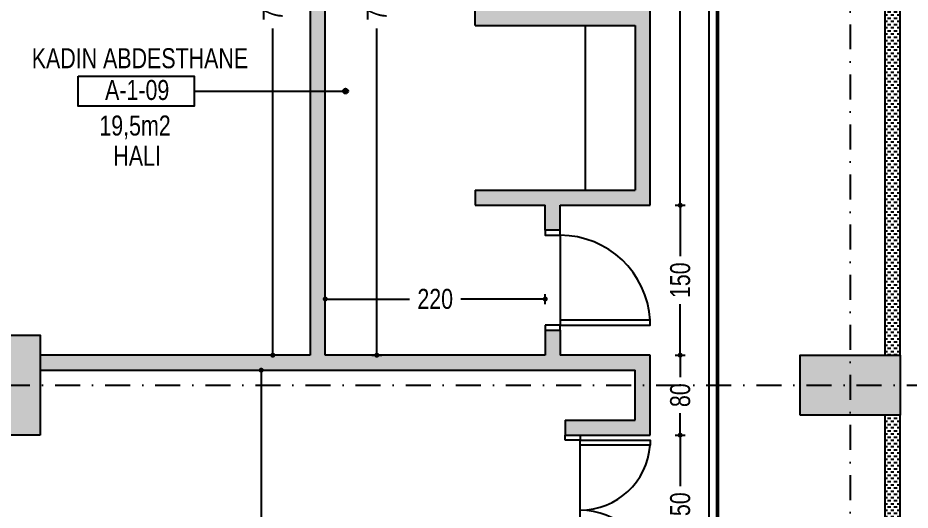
# Model space of a CAD drawing. Header units: centimetres. Extents: x 26569 to 160723, y -3143 to 14565.
# Drawn here: x 79298 to 80191, y 5714 to 6206 of the extents above; entities that cross this region are included whole.
import ezdxf
from ezdxf.enums import TextEntityAlignment as Align

# ---------------------------------------------------------------- set-up
doc = ezdxf.new("R2010")
doc.units = ezdxf.units.CM
doc.header["$LTSCALE"] = 100
doc.linetypes.add('DASHDOT2', pattern=[0.5, 0.25, -0.125, 0, -0.125])
for name, color, linetype in [('A-ANNO-DIMS', 187, 'Continuous'), ('A-ANNO-GRID', 155, 'DASHDOT2'), ('A-ANNO-IDEN', 50, 'Continuous'), ('A-DOOR', 193, 'Continuous'), ('A-ELEV-01', 255, 'Continuous'), ('A-FLOR-FIXT', 146, 'Continuous'), ('A-WALL', 134, 'Continuous'), ('A-WALL-HTCH', 8, 'Continuous'), ('S-CONC', 5, 'Continuous'), ('S-HTCH', 8, 'Continuous')]:
    doc.layers.add(name, color=color, linetype=linetype)
doc.layers.add('GEB-BEZUG', color=2, linetype='Continuous', lineweight=50, true_color=0xffff00)
doc.styles.add('Fields_100', font='act_simplex.shx', dxfattribs={"width": 0.8, "height": 20})
doc.dimstyles.new('FIELDS_100', dxfattribs={"dimscale": 0, "dimtxt": 20, "dimasz": 5, "dimexe": 5, "dimexo": 5, "dimgap": 5, "dimtad": 0, "dimdec": 0, "dimzin": 0, "dimdsep": 46, "dimtxsty": 'Fields_100', "dimblk": 'DOT', "dimcen": 0.09, "dimclrt": 50, "dimadec": 0, "dimazin": 0, "dimtfac": 1, "dimtdec": 0, "dimtix": 1, "dimtofl": 0, "dimtmove": 1, "dimatfit": 3, "dimfxl": 5, "dimfxlon": 1, "dimtolj": 1, "dimtzin": 0, "dimarcsym": 0})
pattern_1 = [(0, (74805.6698, 54361.057), (3.175, 3.175), [3.175, -3.175])]
pattern_2 = [(0, (45541.4728, 54361.0323), (3.175, 3.175), [3.175, -3.175])]

# ---------------------------------------------------------------- blocks, each defined once
blk = doc.blocks.new('KAPI_100')
at = {"layer": 'A-DOOR'}
blk.add_line((5, 15), (95, 15), dxfattribs=at)
blk.add_lwpolyline([(95, 15), (95, 105), (90, 105), (90, 15)], dxfattribs=at)
for points in [[(0, 0), (5, 0), (5, 15), (0, 15)], [(95, 0), (100, 0), (100, 15), (95, 15)]]:
    blk.add_lwpolyline(points, close=True, dxfattribs=at)
blk.add_arc((95, 15), 90, 93.18474, 180, dxfattribs=at)
blk = doc.blocks.new('KAPI 150')
at = {"layer": 'A-DOOR'}
blk.add_line((145, 15), (5, 15), dxfattribs=at)
for points in [[(5, 15), (5, 85), (10, 85), (10, 15)], [(145, 15), (145, 85), (140, 85), (140, 15)]]:
    blk.add_lwpolyline(points, dxfattribs=at)
for points in [[(5, 0), (0, 0), (0, 15), (5, 15)], [(150, 0), (145, 0), (145, 15), (150, 15)]]:
    blk.add_lwpolyline(points, close=True, dxfattribs=at)
for centre, start, end in [((5, 15), 0, 85.90396), ((145, 15), 94.09604, 180)]:
    blk.add_arc(centre, 70, start, end, dxfattribs=at)
blk = doc.blocks.new('Mahal kutusu_100')
at = {"color": 0}
blk.add_lwpolyline([(-58, 30), (58, 30), (58, 0), (-58, 0)], close=True, dxfattribs=at)
at = {"color": 0, "style": 'Fields_100', "width": 0.8}
for tag, p in [('MAHAL', (3.64, 37.94)), ('KOD', (0.89, 6.19)), ('ALAN', (-1.26, -29.36)), ('KAPLAMA', (0.85, -59.68))]:
    blk.add_attdef(tag, text='', height=20, dxfattribs=at).set_placement(p, align=Align.CENTER)
blk = doc.blocks.new('_Dot')
at = {"color": 0, "linetype": 'ByBlock', "lineweight": -2}
blk.add_line((-0.5, 0), (-1, 0), dxfattribs=at)
at = {"color": 0, "linetype": 'ByBlock', "const_width": 0.5}
blk.add_lwpolyline([(-0.25, 0, 1), (0.25, 0, 1)], format="xyb", close=True, dxfattribs=at)
blk = doc.blocks.new('*D206')
at = {"layer": 'A-ANNO-DIMS', "color": 0, "lineweight": -2, "transparency": 16777216}
for p, q in [((79536.91, 5853.62), (79546.91, 5853.62)), ((79541.91, 5848.62), (79541.91, 5050.28)), ((79541.91, 4188.62), (79541.91, 4986.95)), ((79536.91, 4183.62), (79546.91, 4183.62))]:
    blk.add_line(p, q, dxfattribs=at)
at = {"layer": 'DEFPOINTS', "color": 0, "transparency": 16777216}
for p in [(78500.86, 5853.62), (79541.91, 5853.62), (78400.86, 4183.62)]:
    blk.add_point(p, dxfattribs=at)
at = {"layer": 'A-ANNO-DIMS', "color": 0, "lineweight": -2, "transparency": 16777216, "xscale": 5, "yscale": 5, "zscale": 5}
for p, rotation in [((79541.91, 5853.62), 90), ((79541.91, 4183.62), 270)]:
    blk.add_blockref('_Dot', p, dxfattribs=dict(at, rotation=rotation))
at = {"layer": 'A-ANNO-DIMS', "color": 50, "transparency": 16777216, "insert": (79541.91, 5018.62), "char_height": 20, "attachment_point": 5, "rotation": 90, "style": 'Fields_100'}
blk.add_mtext('\\A1;1670', dxfattribs=at)
blk = doc.blocks.new('*D208')
at = {"layer": 'A-ANNO-DIMS', "color": 0, "lineweight": -2, "transparency": 16777216}
for p, q in [((79605.86, 5919.85), (79605.86, 5929.85)), ((79825.86, 5919.85), (79825.86, 5929.85)), ((79610.86, 5924.85), (79690.29, 5924.85)), ((79820.86, 5924.85), (79741.43, 5924.85))]:
    blk.add_line(p, q, dxfattribs=at)
at = {"layer": 'DEFPOINTS', "color": 0, "transparency": 16777216}
for p in [(79605.86, 5924.85), (79605.86, 5868.62), (79825.86, 5868.62)]:
    blk.add_point(p, dxfattribs=at)
at = {"layer": 'A-ANNO-DIMS', "color": 0, "lineweight": -2, "transparency": 16777216, "xscale": 5, "yscale": 5, "zscale": 5, "rotation": 180}
blk.add_blockref('_Dot', (79605.86, 5924.85), dxfattribs=at)
at = {"layer": 'A-ANNO-DIMS', "color": 0, "lineweight": -2, "transparency": 16777216, "xscale": 5, "yscale": 5, "zscale": 5}
blk.add_blockref('_Dot', (79825.86, 5924.85), dxfattribs=at)
at = {"layer": 'A-ANNO-DIMS', "color": 50, "transparency": 16777216, "insert": (79715.86, 5924.85), "char_height": 20, "attachment_point": 5, "style": 'Fields_100'}
blk.add_mtext('\\A1;220', dxfattribs=at)
blk = doc.blocks.new('*D209')
at = {"layer": 'A-ANNO-DIMS', "color": 0, "lineweight": -2, "transparency": 16777216}
for p, q in [((79652.41, 6573.62), (79662.41, 6573.62)), ((79657.41, 6568.62), (79657.41, 6246.69)), ((79657.41, 5873.62), (79657.41, 6195.55)), ((79652.41, 5868.62), (79662.41, 5868.62))]:
    blk.add_line(p, q, dxfattribs=at)
at = {"layer": 'DEFPOINTS', "color": 0, "transparency": 16777216}
for p in [(79605.86, 6573.62), (79657.41, 6573.62), (79605.86, 5868.62)]:
    blk.add_point(p, dxfattribs=at)
at = {"layer": 'A-ANNO-DIMS', "color": 0, "lineweight": -2, "transparency": 16777216, "xscale": 5, "yscale": 5, "zscale": 5}
for p, rotation in [((79657.41, 6573.62), 90), ((79657.41, 5868.62), 270)]:
    blk.add_blockref('_Dot', p, dxfattribs=dict(at, rotation=rotation))
at = {"layer": 'A-ANNO-DIMS', "color": 50, "transparency": 16777216, "insert": (79657.41, 6221.12), "char_height": 20, "attachment_point": 5, "rotation": 90, "style": 'Fields_100'}
blk.add_mtext('\\A1;705', dxfattribs=at)
blk = doc.blocks.new('*D213')
at = {"layer": 'A-ANNO-DIMS', "color": 0, "lineweight": -2, "transparency": 16777216}
for p, q in [((79558.43, 6573.62), (79548.43, 6573.62)), ((79553.43, 6568.62), (79553.43, 6246.69)), ((79553.43, 5873.62), (79553.43, 6195.55)), ((79558.43, 5868.62), (79548.43, 5868.62))]:
    blk.add_line(p, q, dxfattribs=at)
at = {"layer": 'DEFPOINTS', "color": 0, "transparency": 16777216}
for p in [(79553.43, 6573.62), (79590.86, 6573.62), (79590.86, 5868.62)]:
    blk.add_point(p, dxfattribs=at)
at = {"layer": 'A-ANNO-DIMS', "color": 0, "lineweight": -2, "transparency": 16777216, "xscale": 5, "yscale": 5, "zscale": 5}
for p, rotation in [((79553.43, 6573.62), 90), ((79553.43, 5868.62), 270)]:
    blk.add_blockref('_Dot', p, dxfattribs=dict(at, rotation=rotation))
at = {"layer": 'A-ANNO-DIMS', "color": 50, "transparency": 16777216, "insert": (79553.43, 6221.12), "char_height": 20, "attachment_point": 5, "rotation": 90, "style": 'Fields_100'}
blk.add_mtext('\\A1;705', dxfattribs=at)
blk = doc.blocks.new('*D218')
at = {"layer": 'A-ANNO-DIMS', "color": 0, "lineweight": -2, "transparency": 16777216}
for p, q in [((79955.9, 5788.62), (79965.9, 5788.62)), ((79960.9, 5783.62), (79960.9, 5737.67)), ((79960.9, 5643.62), (79960.9, 5689.57)), ((79955.9, 5638.62), (79965.9, 5638.62))]:
    blk.add_line(p, q, dxfattribs=at)
at = {"layer": 'DEFPOINTS', "color": 0, "transparency": 16777216}
for p in [(79930.86, 5788.62), (79960.9, 5788.62), (79930.86, 5638.62)]:
    blk.add_point(p, dxfattribs=at)
at = {"layer": 'A-ANNO-DIMS', "color": 0, "lineweight": -2, "transparency": 16777216, "xscale": 5, "yscale": 5, "zscale": 5}
for p, rotation in [((79960.9, 5788.62), 90), ((79960.9, 5638.62), 270)]:
    blk.add_blockref('_Dot', p, dxfattribs=dict(at, rotation=rotation))
at = {"layer": 'A-ANNO-DIMS', "color": 50, "transparency": 16777216, "insert": (79960.9, 5713.62), "char_height": 20, "attachment_point": 5, "rotation": 90, "style": 'Fields_100'}
blk.add_mtext('\\A1;150', dxfattribs=at)
blk = doc.blocks.new('*D219')
at = {"layer": 'A-ANNO-DIMS', "color": 0, "lineweight": -2, "transparency": 16777216}
for p, q in [((79955.9, 5868.62), (79965.9, 5868.62)), ((79960.9, 5863.62), (79960.9, 5846.57)), ((79960.9, 5793.62), (79960.9, 5810.67)), ((79955.9, 5788.62), (79965.9, 5788.62))]:
    blk.add_line(p, q, dxfattribs=at)
at = {"layer": 'DEFPOINTS', "color": 0, "transparency": 16777216}
for p in [(79930.86, 5868.62), (79960.9, 5868.62), (79930.86, 5788.62)]:
    blk.add_point(p, dxfattribs=at)
at = {"layer": 'A-ANNO-DIMS', "color": 0, "lineweight": -2, "transparency": 16777216, "xscale": 5, "yscale": 5, "zscale": 5}
for p, rotation in [((79960.9, 5868.62), 90), ((79960.9, 5788.62), 270)]:
    blk.add_blockref('_Dot', p, dxfattribs=dict(at, rotation=rotation))
at = {"layer": 'A-ANNO-DIMS', "color": 50, "transparency": 16777216, "insert": (79960.9, 5828.62), "char_height": 20, "attachment_point": 5, "rotation": 90, "style": 'Fields_100'}
blk.add_mtext('\\A1;80', dxfattribs=at)
blk = doc.blocks.new('*D220')
at = {"layer": 'A-ANNO-DIMS', "color": 0, "lineweight": -2, "transparency": 16777216}
for p, q in [((79955.9, 6018.62), (79965.9, 6018.62)), ((79960.9, 6013.62), (79960.9, 5967.67)), ((79960.9, 5873.62), (79960.9, 5919.57)), ((79955.9, 5868.62), (79965.9, 5868.62))]:
    blk.add_line(p, q, dxfattribs=at)
at = {"layer": 'DEFPOINTS', "color": 0, "transparency": 16777216}
for p in [(79930.86, 6018.62), (79960.9, 6018.62), (79930.86, 5868.62)]:
    blk.add_point(p, dxfattribs=at)
at = {"layer": 'A-ANNO-DIMS', "color": 0, "lineweight": -2, "transparency": 16777216, "xscale": 5, "yscale": 5, "zscale": 5}
for p, rotation in [((79960.9, 6018.62), 90), ((79960.9, 5868.62), 270)]:
    blk.add_blockref('_Dot', p, dxfattribs=dict(at, rotation=rotation))
at = {"layer": 'A-ANNO-DIMS', "color": 50, "transparency": 16777216, "insert": (79960.9, 5943.62), "char_height": 20, "attachment_point": 5, "rotation": 90, "style": 'Fields_100'}
blk.add_mtext('\\A1;150', dxfattribs=at)
blk = doc.blocks.new('*D168')
at = {"layer": 'A-ANNO-DIMS', "color": 0, "lineweight": -2, "transparency": 16777216}
for p, q in [((79955.9, 6588.62), (79965.9, 6588.62)), ((79960.9, 6583.62), (79960.9, 6329.19)), ((79960.9, 6023.62), (79960.9, 6278.05)), ((79955.9, 6018.62), (79965.9, 6018.62))]:
    blk.add_line(p, q, dxfattribs=at)
at = {"layer": 'DEFPOINTS', "color": 0, "transparency": 16777216}
for p in [(79930.86, 6588.62), (79960.9, 6588.62), (79930.86, 6018.62)]:
    blk.add_point(p, dxfattribs=at)
at = {"layer": 'A-ANNO-DIMS', "color": 0, "lineweight": -2, "transparency": 16777216, "xscale": 5, "yscale": 5, "zscale": 5}
for p, rotation in [((79960.9, 6588.62), 90), ((79960.9, 6018.62), 270)]:
    blk.add_blockref('_Dot', p, dxfattribs=dict(at, rotation=rotation))
at = {"layer": 'A-ANNO-DIMS', "color": 50, "transparency": 16777216, "insert": (79960.9, 6303.62), "char_height": 20, "attachment_point": 5, "rotation": 90, "style": 'Fields_100'}
blk.add_mtext('\\A1;570', dxfattribs=at)
blk = doc.blocks.new('*D170')
at = {"layer": 'A-ANNO-DIMS', "color": 0, "lineweight": -2, "transparency": 16777216}
for p, q in [((79984.37, 6758.62), (79994.37, 6758.62)), ((79989.37, 6753.62), (79989.37, 5054.31)), ((79989.37, 3288.62), (79989.37, 4987.93)), ((79984.37, 3283.62), (79994.37, 3283.62))]:
    blk.add_line(p, q, dxfattribs=at)
at = {"layer": 'DEFPOINTS', "color": 0, "transparency": 16777216}
for p in [(79470.86, 6758.62), (79989.37, 6758.62), (79795.86, 3283.62)]:
    blk.add_point(p, dxfattribs=at)
at = {"layer": 'A-ANNO-DIMS', "color": 0, "lineweight": -2, "transparency": 16777216, "xscale": 5, "yscale": 5, "zscale": 5}
for p, rotation in [((79989.37, 6758.62), 90), ((79989.37, 3283.62), 270)]:
    blk.add_blockref('_Dot', p, dxfattribs=dict(at, rotation=rotation))
at = {"layer": 'A-ANNO-DIMS', "color": 50, "transparency": 16777216, "insert": (79989.37, 5021.12), "char_height": 20, "attachment_point": 5, "rotation": 90, "style": 'Fields_100'}
blk.add_mtext('\\A1;3475', dxfattribs=at)

msp = doc.modelspace()

# ---------------------------------------------------------------- hatches: boundary and pattern name
at = {"layer": 'A-ANNO-IDEN'}
h = msp.add_hatch(color=256, dxfattribs=at)
h.dxf.hatch_style = 1
edge = h.paths.add_edge_path()
edge.add_arc((79626.19, 6132.77), 2.5, 360, 720)
at = {"layer": 'A-WALL-HTCH'}
h = msp.add_hatch(dxfattribs=at)
h.set_pattern_fill('DASH', color=256)
h.set_pattern_definition(pattern_2)
h.paths.add_polyline_path([(79930.86, 6588.62), (79000.86, 6588.62), (79000.86, 6646.12), (78985.86, 6646.12), (78985.86, 6573.62), (79900.86, 6573.62), (79900.86, 6213.62), (79755.86, 6213.62), (79755.86, 6198.62), (79915.86, 6198.62), (79915.86, 6033.62), (79755.86, 6033.62), (79755.86, 6018.62), (79825.86, 6018.62), (79825.86, 5993.62), (79840.86, 5993.62), (79840.86, 6018.62), (79930.86, 6018.62)])
h = msp.add_hatch(dxfattribs=at)
h.set_pattern_fill('DASH', color=256)
h.set_pattern_definition(pattern_2)
h.paths.add_polyline_path([(79930.86, 5868.62), (79840.86, 5868.62), (79840.86, 5893.62), (79825.86, 5893.62), (79825.86, 5868.62), (79605.86, 5868.62), (79605.86, 6423.62), (79590.86, 6423.62), (79590.86, 5868.62), (79320.86, 5868.62), (79320.86, 5853.62), (79915.86, 5853.62), (79915.86, 5803.62), (79845.86, 5803.62), (79845.86, 5788.62), (79860.86, 5788.62), (79930.86, 5788.62)])
h = msp.add_hatch(dxfattribs=at)
h.set_pattern_fill('DASH', color=256)
h.set_pattern_definition(pattern_1)
h.paths.add_polyline_path([(80180.86, 6283.62), (80165.86, 6283.62), (80165.86, 5868.62), (80180.86, 5868.62)])
h = msp.add_hatch(dxfattribs=at)
h.set_pattern_fill('DASH', color=256)
h.set_pattern_definition(pattern_1)
h.paths.add_polyline_path([(80180.86, 5808.62), (80165.86, 5808.62), (80165.86, 5393.62), (80180.86, 5393.62)])
at = {"layer": 'S-HTCH'}
h = msp.add_hatch(dxfattribs=at)
h.set_pattern_fill('ANSI33', color=256)
h.set_pattern_definition([(45, (74805.67, 5721.585), (-4.490128, 4.490128), []), (45, (74810.16, 5721.585), (-4.490128, 4.490128), [3.175, -1.5875])])
h.paths.add_polyline_path([(79320.86, 2938.62), (79260.86, 2938.62), (79260.86, 3038.62), (79320.86, 3038.62)])
h.paths.add_polyline_path([(78400.86, 2958.62), (78400.86, 3018.62), (78500.86, 3018.62), (78500.86, 2958.62)])
h.paths.add_polyline_path([(80080.86, 2958.62), (80080.86, 3018.62), (80180.86, 3018.62), (80180.86, 2958.62)])
h.paths.add_polyline_path([(79320.86, 1988.62), (79260.86, 1988.62), (79260.86, 2088.62), (79320.86, 2088.62)])
h.paths.add_polyline_path([(79320.86, 2463.62), (79260.86, 2463.62), (79260.86, 2563.62), (79320.86, 2563.62)])
h.paths.add_polyline_path([(79320.86, 3888.62), (79260.86, 3888.62), (79260.86, 3988.62), (79320.86, 3988.62)])
h.paths.add_polyline_path([(79320.86, 4363.62), (79260.86, 4363.62), (79260.86, 4463.62), (79320.86, 4463.62)])
h.paths.add_polyline_path([(79320.86, 4838.62), (79260.86, 4838.62), (79260.86, 4938.62), (79320.86, 4938.62)])
h.paths.add_polyline_path([(79320.86, 5788.62), (79260.86, 5788.62), (79260.86, 5888.62), (79320.86, 5888.62)])
h.paths.add_polyline_path([(79320.86, 6263.62), (79260.86, 6263.62), (79260.86, 6363.62), (79320.86, 6363.62)])
h.paths.add_polyline_path([(79320.86, 6738.62), (79260.86, 6738.62), (79260.86, 6838.62), (79320.86, 6838.62)])
h.paths.add_polyline_path([(78400.86, 1518.62), (78400.86, 1578.62), (78500.86, 1578.62), (78500.86, 1518.62)])
h.paths.add_polyline_path([(79240.86, 1518.62), (79240.86, 1578.62), (79340.86, 1578.62), (79340.86, 1518.62)])
h.paths.add_polyline_path([(80080.86, 1518.62), (80080.86, 1578.62), (80180.86, 1578.62), (80180.86, 1518.62)])
h.paths.add_polyline_path([(78400.86, 2008.62), (78400.86, 2068.62), (78500.86, 2068.62), (78500.86, 2008.62)])
h.paths.add_polyline_path([(80080.86, 2008.62), (80080.86, 2068.62), (80180.86, 2068.62), (80180.86, 2008.62)])
h.paths.add_polyline_path([(78400.86, 2483.62), (78400.86, 2543.62), (78500.86, 2543.62), (78500.86, 2483.62)])
h.paths.add_polyline_path([(80080.86, 2483.62), (80080.86, 2543.62), (80180.86, 2543.62), (80180.86, 2483.62)])
h.paths.add_polyline_path([(78400.86, 3433.62), (78400.86, 3493.62), (78500.86, 3493.62), (78500.86, 3433.62)])
h.paths.add_polyline_path([(79240.86, 3433.62), (79240.86, 3493.62), (79340.86, 3493.62), (79340.86, 3433.62)])
h.paths.add_polyline_path([(80080.86, 3433.62), (80080.86, 3493.62), (80180.86, 3493.62), (80180.86, 3433.62)])
h.paths.add_polyline_path([(78400.86, 3908.62), (78400.86, 3968.62), (78500.86, 3968.62), (78500.86, 3908.62)])
h.paths.add_polyline_path([(80080.86, 3908.62), (80080.86, 3968.62), (80180.86, 3968.62), (80180.86, 3908.62)])
h.paths.add_polyline_path([(78400.86, 4383.62), (78400.86, 4443.62), (78500.86, 4443.62), (78500.86, 4383.62)])
h.paths.add_polyline_path([(80080.86, 4383.62), (80080.86, 4443.62), (80180.86, 4443.62), (80180.86, 4383.62)])
h.paths.add_polyline_path([(78400.86, 4858.62), (78400.86, 4918.62), (78500.86, 4918.62), (78500.86, 4858.62)])
h.paths.add_polyline_path([(80080.86, 4858.62), (80080.86, 4918.62), (80180.86, 4918.62), (80180.86, 4858.62)])
h.paths.add_polyline_path([(78400.86, 5333.62), (78400.86, 5393.62), (78500.86, 5393.62), (78500.86, 5333.62)])
h.paths.add_polyline_path([(79240.86, 5333.62), (79240.86, 5393.62), (79340.86, 5393.62), (79340.86, 5333.62)])
h.paths.add_polyline_path([(80080.86, 5333.62), (80080.86, 5393.62), (80180.86, 5393.62), (80180.86, 5333.62)])
h.paths.add_polyline_path([(78400.86, 5808.62), (78400.86, 5868.62), (78500.86, 5868.62), (78500.86, 5808.62)])
h.paths.add_polyline_path([(80080.86, 5808.62), (80080.86, 5868.62), (80180.86, 5868.62), (80180.86, 5808.62)])
h.paths.add_polyline_path([(78400.86, 6283.62), (78400.86, 6343.62), (78500.86, 6343.62), (78500.86, 6283.62)])
h.paths.add_polyline_path([(80080.86, 6283.62), (80080.86, 6343.62), (80180.86, 6343.62), (80180.86, 6283.62)])
h.paths.add_polyline_path([(78400.86, 6758.62), (78400.86, 6818.62), (78500.86, 6818.62), (78500.86, 6758.62)])
h.paths.add_polyline_path([(80080.86, 6758.62), (80080.86, 6818.62), (80180.86, 6818.62), (80180.86, 6758.62)])
h.paths.add_polyline_path([(78400.86, 7248.62), (78400.86, 7308.62), (78500.86, 7308.62), (78500.86, 7248.62)])
h.paths.add_polyline_path([(79240.86, 7248.62), (79240.86, 7308.62), (79340.86, 7308.62), (79340.86, 7248.62)])
h.paths.add_polyline_path([(80080.86, 7248.62), (80080.86, 7308.62), (80180.86, 7308.62), (80180.86, 7248.62)])

# ---------------------------------------------------------------- linework, layer by layer
at = {"layer": 'A-ANNO-GRID'}
for p, q in [((80130.86, 8203.62), (80130.86, 1408.62)), ((76981.01, 5838.62), (98785.86, 5838.62))]:
    msp.add_line(p, q, dxfattribs=at)
at = {"layer": 'A-ANNO-IDEN'}
msp.add_lwpolyline([(79474.92, 6132.77), (79623.69, 6132.77)], dxfattribs=at)
msp.add_circle((79626.19, 6132.77), 2.5, dxfattribs=at)
at = {"layer": 'A-FLOR-FIXT'}
msp.add_lwpolyline([(79865.86, 6198.62), (79865.86, 6033.62)], dxfattribs=at)
at = {"layer": 'A-WALL'}
for p, q in [((79930.86, 6018.62), (79930.86, 6588.62)), ((79590.86, 6423.62), (79590.86, 5868.62)), ((79605.86, 5868.62), (79605.86, 6423.62)), ((80165.86, 5868.62), (80165.86, 6283.62)), ((80180.86, 5868.62), (80180.86, 6283.62)), ((79755.86, 6198.62), (79755.86, 6213.62)), ((79755.86, 6198.62), (79915.86, 6198.62)), ((79755.86, 6033.62), (79915.86, 6033.62)), ((79755.86, 6033.62), (79755.86, 6018.62)), ((79755.86, 6018.62), (79825.86, 6018.62)), ((79825.86, 5993.62), (79825.86, 6018.62)), ((79840.86, 6018.62), (79930.86, 6018.62)), ((79840.86, 5993.62), (79840.86, 6018.62)), ((79825.86, 5893.62), (79825.86, 5868.62)), ((79840.86, 5893.62), (79840.86, 5868.62)), ((79590.86, 5868.62), (79320.86, 5868.62)), ((79825.86, 5868.62), (79605.86, 5868.62)), ((79930.86, 5868.62), (79840.86, 5868.62)), ((79930.86, 5788.62), (79930.86, 5868.62)), ((79320.86, 5853.62), (79915.86, 5853.62)), ((79915.86, 5803.62), (79915.86, 5853.62)), ((79845.86, 5803.62), (79915.86, 5803.62)), ((79845.86, 5803.62), (79845.86, 5788.62)), ((80165.86, 5393.62), (80165.86, 5808.62)), ((80180.86, 5393.62), (80180.86, 5808.62)), ((79845.86, 5788.62), (79930.86, 5788.62))]:
    msp.add_line(p, q, dxfattribs=at)
msp.add_lwpolyline([(79915.86, 6198.62), (79915.86, 6033.62)], dxfattribs=at)
at = {"layer": 'GEB-BEZUG'}
msp.add_lwpolyline([(80098.17, 6738.62), (79998.17, 6738.62), (79998.17, 1571.44), (80060.75, 1571.44)], dxfattribs=at)
at = {"layer": 'S-CONC'}
for points in [[(79320.86, 5788.62), (79260.86, 5788.62), (79260.86, 5888.62), (79320.86, 5888.62)], [(80080.86, 5808.62), (80080.86, 5868.62), (80180.86, 5868.62), (80180.86, 5808.62)]]:
    msp.add_lwpolyline(points, close=True, dxfattribs=at)

# ---------------------------------------------------------------- block references
at = {"layer": 'A-ANNO-IDEN'}
msp.add_blockref('Mahal kutusu_100', (79416.92, 6117.77), dxfattribs=at).add_auto_attribs({'MAHAL': 'KADIN ABDESTHANE', 'KOD': 'A-1-09', 'ALAN': '19,5m2', 'KAPLAMA': 'HALI'})
at = {"layer": 'A-DOOR', "rotation": 270}
msp.add_blockref('KAPI_100', (79825.86, 5993.62), dxfattribs=at)
at = {"layer": 'A-ELEV-01', "rotation": 270}
msp.add_blockref('KAPI 150', (79845.86, 5788.62), dxfattribs=at)

# ---------------------------------------------------------------- dimensions: what is measured, and where the dimension line sits
at = {"layer": 'A-ANNO-DIMS'}
for base, p1, p2, picture, middle in [((79989.37, 6758.62), (79795.86, 3283.62), (79470.86, 6758.62), '*D170', (79989.37, 5021.12)), ((79960.9, 6588.62), (79930.86, 6018.62), (79930.86, 6588.62), '*D168', (79960.9, 6303.62)), ((79553.43, 6573.62), (79590.86, 5868.62), (79590.86, 6573.62), '*D213', (79553.43, 6221.12)), ((79657.41, 6573.62), (79605.86, 5868.62), (79605.86, 6573.62), '*D209', (79657.41, 6221.12)), ((79960.9, 6018.62), (79930.86, 5868.62), (79930.86, 6018.62), '*D220', (79960.9, 5943.62)), ((79960.9, 5868.62), (79930.86, 5788.62), (79930.86, 5868.62), '*D219', (79960.9, 5828.62)), ((79541.91, 5853.62), (78400.86, 4183.62), (78500.86, 5853.62), '*D206', (79541.91, 5018.62)), ((79960.9, 5788.62), (79930.86, 5638.62), (79930.86, 5788.62), '*D218', (79960.9, 5713.62))]:
    dim = msp.add_linear_dim(base=base, p1=p1, p2=p2, angle=90, dimstyle='FIELDS_100', override={"dimscale": 1}, dxfattribs=at)
    dim.commit()
    dim.dimension.update_dxf_attribs({"geometry": picture, "text_midpoint": middle})
dim = msp.add_linear_dim(base=(79605.86, 5924.85), p1=(79825.86, 5868.62), p2=(79605.86, 5868.62), dimstyle='FIELDS_100', override={"dimscale": 1}, dxfattribs=at)
dim.commit()
dim.dimension.update_dxf_attribs({"geometry": '*D208', "text_midpoint": (79715.86, 5924.85)})

doc.saveas('drawing.dxf')
